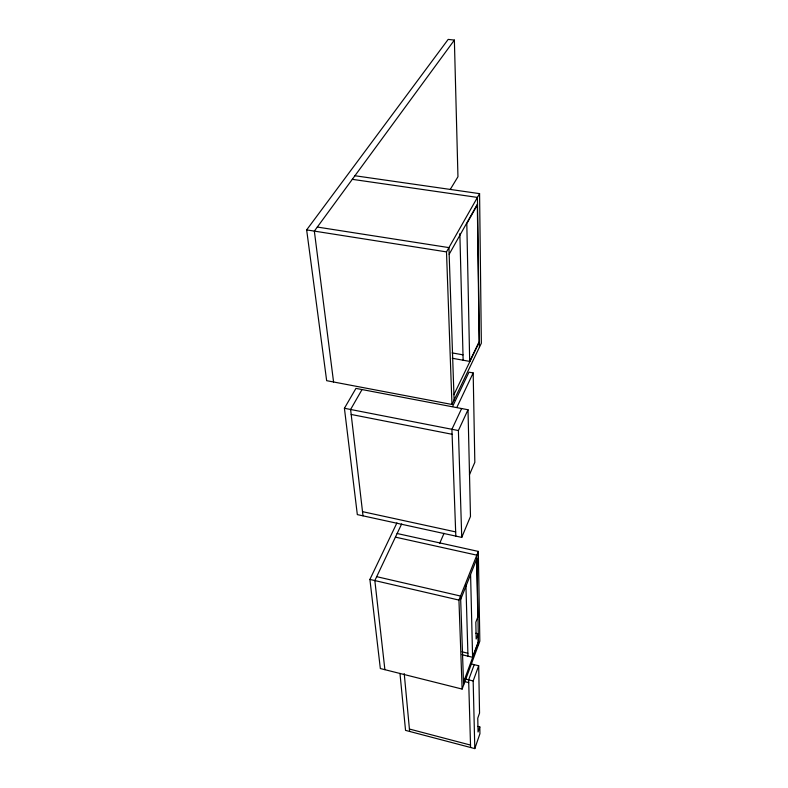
<?xml version="1.0" encoding="UTF-8"?>
<svg xmlns="http://www.w3.org/2000/svg" width="788" height="788" viewBox="0 0 788 788"><rect width="100%" height="100%" fill="white"/><g stroke="black" fill="none" stroke-linecap="round" stroke-linejoin="round"><path stroke-width="1.18" d="M399.969 673.405L405.544 730.377L474.8 748.6L479.931 733.707L479.803 726.92L477.705 726.378M479.803 726.92L478.05 732.003L477.764 718.154L479.547 713.051L478.69 665.761L470.682 663.801M474.8 748.6L473.164 680.96L478.69 665.761M474.209 664.658L468.643 679.837L470.584 747.487M461.985 654.7L472.593 657.281L478.247 642.003L478.099 633.808L475.794 633.256M463.492 682.211L478.414 641.915M396.925 522.907L369.897 579.426L380.338 668.539L462.123 689.067L479.833 641.117L478.326 551.413L397.132 533.515M478.099 633.808L476.159 639.009L475.824 622.234L477.794 617.014L476.74 559.401M460.675 599.461L476.898 558.603M462.123 689.067L458.941 600.082L478.326 551.413M461.748 537.396L470.475 516.465L468.013 409.75L355.949 388.395L344.415 408.273L357.328 514.603L461.748 537.396L458.399 430.553L468.013 409.75M439.635 543.464L444.038 533.318M469.451 474.721L474.829 462.32L473.184 372.941L468.988 372.182L452.558 406.539M461.64 408.529L451.918 429.283L455.819 536.106M401.663 523.951L374.842 580.569L384.889 669.682M456.882 407.366L473.184 372.941M450.303 189.366L457.956 176.739L454.371 40.09L448.175 39.4L306.65 229.899L326.656 380.673L451.957 404.48L481.35 343.204L479.577 193.641L354.935 175.744M469.687 361.396L479.163 341.765L477.321 204.949L466.811 223.625L469.687 361.396L452.292 358.264M453.918 394.65L479.36 341.903M449.16 254.278L477.528 203.925M451.957 404.48L446.5 251.894L479.577 193.641M362.037 389.558L350.601 409.484L363.002 515.845M454.371 40.09L314.343 231.111L333.57 381.983M352.295 179.329L477.439 197.414L479.429 347.193M317.318 227.052L448.933 247.609L454.105 400.009M306.65 229.899L446.5 251.894M452.115 352.896L462.999 354.846M344.415 408.273L458.399 430.553M351.182 414.458L452.105 434.277M362.519 511.648L455.661 531.9M395.418 537.14L476.839 555.166L478.464 644.83M376.694 576.668L460.556 596.043L463.59 685.107M369.897 579.426L458.941 600.082M461.995 651.794L467.875 653.232M465.078 678.951L473.164 680.96M463.984 681.433L468.722 682.605M409.415 729.028L470.515 745.074M404.224 673.592L409.642 731.461M465.895 584.499L467.964 656.158M459.857 233.603L463.137 360.214M470.594 574.866L472.593 657.281"/></g></svg>
